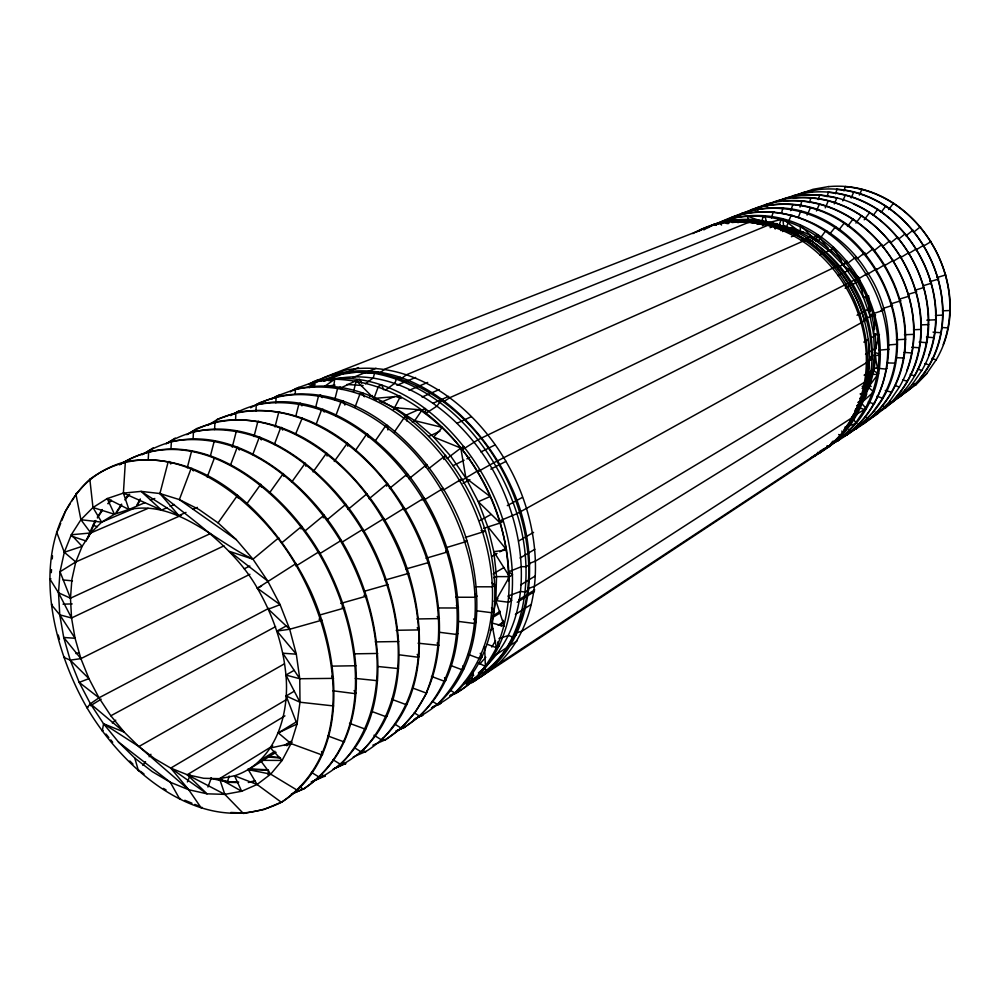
<?xml version="1.0" encoding="UTF-8"?>
<svg xmlns="http://www.w3.org/2000/svg" width="1000" height="1000" viewBox="0 0 1000 1000"><rect width="100%" height="100%" fill="white"/><g stroke="black" fill="none" stroke-linecap="round" stroke-linejoin="round"><path stroke-width="1.5" d="M120.35 464.438C195.25 417.163 281.663 488.2 319.037 551.75C360.087 620.988 382.337 736.312 304.025 788.688L291.975 793.975M767.312 206.838L767.688 203.8L751.513 209.662L746.263 212.725M311.788 781.838C405.062 741.188 384.738 611.075 341.287 540.363C303.812 476.425 216.75 407 142.088 454.8M757.75 210.725L758.438 207.362C879.862 177.1 964.125 362.038 855.325 429.312L855.938 428.913L849.038 432.188M333.837 768.85C425.25 727.525 406.175 599.587 362.925 529.275C325.712 466.15 241.038 399.087 166.688 443.375M738.05 222.763L738.075 219.8M727.975 223.825L728.025 219.312C857.35 185.138 944.538 389.888 820.037 451.05M396.175 731.175L404.525 727.25C481.238 677.663 465.238 565.8 424.15 498.025C387.287 435.425 303.7 373.288 230.725 415.637M449.85 696.062C470.863 686.663 486.163 667.9 496.413 647.738L491.75 623.013L495.838 600.612L496.538 576.613L493.812 551.663L487.675 526.462L478.3 501.712L465.913 478.113L450.887 456.35L433.663 437.038L414.712 420.675L394.613 407.7L379.438 400.9M508.45 580.875C509.038 514.038 474.3 447.35 419.312 409.375M466.438 685.113C539.212 649.887 541.8 550.45 510.737 485.6C481.025 419.812 409.963 354.087 332.688 374.7L332.537 379.1L330.163 381M314.125 386.475L314.288 381.938C392.35 362.062 463.212 428.663 493.25 494.875C523.275 558.913 523.387 653.8 455.425 693.612M295.25 393.975L295.425 389.35C374.288 370.3 444.938 437.75 475.3 504.4C505.85 570.15 507.025 672.45 431.463 707.887M275.85 402.837L276.087 396.95C355.763 378.8 426.15 447.088 456.85 514.188C487.425 580.125 489.913 683.375 414.038 719.388M255.975 410.975L256.25 404.738L257.7 404.175M235.613 419.038L235.9 412.85L236.688 412.5C317.725 397.938 387.238 466.175 418.387 534.587C448.488 599.637 453.375 696.388 385.575 739.688L384.837 740.125L382.475 738.312M214.6 429.562L214.963 422.137L215.775 421.788C297.325 407.5 366.637 476.662 398.025 545.288C427.612 610.6 434.675 708.85 365.238 751.9L362.837 750.075M193.075 439.212L193.463 431.675L194.3 431.312M170.95 449.125L171.375 441.475L172.237 441.1M148.225 459.312L148.688 451.55L149.562 451.15M278.75 537.775L252.975 559.188C213.263 540.413 177.037 500.062 128.912 509.487L123.4 493.1L125.35 461.9L126.25 461.5C209.975 447.938 278.137 522.288 310.688 591.213C340.163 656.875 351.763 756.712 282.213 801.8L281.375 802.3C204.188 840.6 124.213 771.075 87 707.8C48.562 640.763 26.538 538.75 89.838 479.275C165.075 423.875 257.175 498.113 295.262 563.938C336.225 633.4 359.9 749.338 281.375 802.3L257.075 784.488L234.537 775.788L219.537 778.675L203.65 778.288L187.25 774.725L170.75 768.1L154.512 758.612L138.887 746.538L103.575 723.775L90.388 703.75L79.2 682.387L70.237 660.138L63.712 637.463L59.763 614.837L58.513 592.775L60.025 571.75L64.3 552.263L71.3 534.763L80.913 519.712L92.975 507.525L107.238 498.562L123.4 493.1L141.1 491.388L159.913 493.537L179.363 499.588L198.925 509.438L218.075 522.888L236.262 539.612L252.975 559.188L267.725 581.062L280.087 604.65L289.7 629.25L296.312 654.175L299.762 678.737L299.988 702.225L297.013 724.038L290.988 743.6L282.113 760.438L270.7 774.163L257.075 784.488L241.65 791.263L224.825 794.362L207.037 793.825L188.713 789.737L170.3 782.262L152.2 771.612L134.8 758.088L118.475 742.025L103.575 723.775L102.263 730.987L103.112 730.525M51.3 572.638L51.513 569.587M52.263 558.875L52.475 555.812M201.975 807.3L201.137 807.8L188.713 789.737L138.887 746.538L124.225 732.138L110.838 715.775L98.987 697.812L88.938 678.625L80.9 658.637L75.062 638.275L71.55 617.975L70.475 598.2L71.888 579.375L75.788 561.95L82.125 546.35L90.787 532.962L101.638 522.15L114.438 514.25L128.912 509.487L144.713 502.762M268.125 774.75L268.5 770.288L247.7 769.325M732 222.525C758.413 219.7 785.337 226.725 807.6 241.1L811.875 240.925L815.825 235.475L817.513 234.725L830.512 251.975L843.55 265.438L859.1 277.65L863.512 297.65L869.875 315.512L875.425 314.9L873.575 333.9L874.538 352.325L878.475 373.638L868.3 387.3L861.325 402.925L852.875 415.538M828.1 248L818.525 240.65L815.9 240.763L800.113 232.075L800.588 225.438L815.9 240.763L830.512 251.975L833.2 246.737L843.55 265.438L854.65 280.8L863.512 297.65L868.6 295.725L869.875 315.512L873.575 333.9L879.4 334.625L874.538 352.325L872.763 370.288L868.3 387.3L873.675 391.863L861.325 402.925L866.175 408.587L864.587 409.613L854.6 424.45L842.438 437.038L838.688 434.5M875.562 356.138C874.675 372.587 869.613 388.738 861.325 402.925M833.388 443.025C894.575 412.4 903.337 326.675 867.925 273.188C838.85 223.663 770.962 193.938 718.05 223.525M842.362 437.1L847.463 434.513C963.175 360.438 858.425 162.325 732.038 217.262M894.95 385.462L899.338 387.088C948.688 302.45 865.662 178.538 767.325 203.912M883.062 406.175L885.763 407.587C972.1 332.35 887.7 171.788 776.712 200.912L761.062 206.6M904.837 390C966.787 314.938 899.45 186.625 802.387 195.113M917.537 368.9L921.8 370.487C966.45 294.75 900 184.088 811.275 192.237M895.362 399.775L908.188 390.588C986.65 323.1 921.388 179.613 820 189.412M931.95 358.338L936.125 359.9C979.975 286.188 915.037 178.375 828.587 186.637M472.912 671.312L471.6 681.825L464.15 683.162M170.787 464L169.062 461.463L168.162 461.875L159.913 493.537C194.875 522.2 234.5 547.938 257.362 588.237C272.8 614.8 283.125 644.375 285.925 675.05C289.688 714.163 275.6 762.35 234.537 775.788L241.65 791.263L219.537 778.675L272.725 745.863M333.65 386.938L334.725 379.212C456.887 382.8 542.612 539.038 496.413 647.738L487.125 644.237M334.725 399.862L337.663 388.162L340.412 387.062L341.788 389.5M353.537 391.65L356.287 380.65L359.637 379.3L361.712 383.05M843.938 190.938L845.337 186.513M295.912 415.775L298.95 403.787L300.387 403.212L301.95 405.863M315.525 407.9L318.55 395.875L320.662 395.025L322.175 397.65M818.275 199.575L819.737 195.037L836.875 197.987L834.275 203.912M826.988 196.65L828.425 192.15M835.537 193.775L836.95 189.3M275.012 426.925L278.8 412.025L279.587 411.662M800.025 207.1L801.9 200.963M809.425 202.562L810.9 197.975M232.237 447.163L236.35 431.15L237.175 430.775M254 436.562L257.863 421.45L258.663 421.087M781.538 213.175L782.7 208.637L783.7 208.238M790.725 210.662L792.875 204.537M210.438 455.875L214.25 441.1L215.1 440.725M771.612 217.913L772.987 212.55L774.362 212M187.262 467.825L191.525 451.337L192.4 450.95M309.125 386.825L324.525 377.25L714.087 224.788L731.45 221.863L752.613 222.237L753.037 220.6L755.188 219.737C814.6 226.438 864 277.587 871.1 336.587C877.075 382.812 857.775 435.412 813.512 455.875M464.3 683.012C510.875 664.712 530.763 610.675 528.675 563.775L535.588 561.013L866.5 362.725L867.962 360.825L871.675 359.625C872.375 312.062 847.788 265.225 808.188 238.85L807.6 241.1C873.337 282.562 894.062 388.675 833.225 443.125L835.188 441.825M887.05 368.338L885.812 369.1L874.388 367.912L872.763 370.288L878.475 373.638L876.9 374.613L870.275 373.913C866.625 394.575 856.325 413.038 843.988 429.712M815.9 240.763L817.513 234.725M906.737 370.838C935.863 292.538 869.575 194.488 784.15 201.012M928.988 354.85C954.85 285.05 903.037 198.787 828.1 192.25M943.188 344.65C968.65 276.737 918.037 192.7 845.025 186.625M301.012 528.95L301.762 526.3L282.013 542.625M207.95 787.013L211.35 777.85M227.475 781.737L229.15 776.025M323.288 517.812L324.137 515.138L304.637 531.25M501.087 626.213L503.225 620.337M274.312 444.588L280.637 427.775L281.438 427.413L282.712 430.1M295.538 434.225L302.325 417.863M316.062 424.475L321.55 409.85L322.975 409.263L324.2 412.013M335.812 415.675L341 401.812L343.1 400.95L344.862 405.062M355.15 406.825L359.963 393.975L362.688 392.85L364.325 396.8M207.2 477.05L214.375 458.05L215.25 457.65M230.55 464.963L237.075 447.688L237.925 447.287L239.312 450.025M252.738 454.637L259.15 437.6L259.975 437.212L261.312 439.925M825.263 207.862L828.238 200.987M842.788 200.912L845.362 195.05M851.15 197.975L853.688 192.162M859.362 195.075L861.875 189.312M798.375 217.213L800.487 211.812L801.488 211.4M807.075 215.113L810.55 207.65M816.438 210.987L819.45 204.037M58.038 530.163L60.725 523.325M61.812 520.588L65.575 511.025L70.35 503.438M386.562 486.163L387.625 483.462L369.087 498.762M795.688 232.013L778.737 225.912L773.587 225.662L773.312 223.05L771.188 223.925L770.562 225.525L749.463 222.05L384.85 369.137L379.263 373.35L358.1 372L338.025 374.712L319.525 381.325M88.138 537.888L95.812 520.513M187.387 781.95L190.25 775.05M136.675 505.363L140.287 498.925M406.438 476.425L407.525 473.825L389.45 488.5M137.5 504.988L140.287 499.787M425.725 467.05L426.863 464.475L409 478.738M464.875 683.737L481.45 676.4L815.863 455.4C913.375 395.288 861.425 231.713 752.613 222.237M910.138 374.325L914.438 375.925C948.5 314.962 916.4 231.312 853.375 203.962M443.787 459.462L445.688 455.363L429.038 468.387M491.75 623.013L504.275 626.175L495.838 600.612L509.538 576.625L512.587 574.788L508.738 571.737L521.375 566.688L526.112 566.688L529.688 564.55L528.675 563.775C524.338 478.713 465.975 390.875 379.263 373.35L378.387 371.737L374.462 373.325L353.025 371.95L332.688 374.7M491.8 647.062L495.538 640.688M833.112 441.025L830.075 446L828.45 447.075M71.95 500.9C83.612 480.95 104.062 467.225 126.25 461.5M831.912 442.238L829.95 445.288L497.525 664.712L481.45 676.4L475.238 678.162L475.55 680.3L467.25 683.975M94.938 520.925L86.163 541L71.825 536.263M97.375 517.137L102.263 509.575M97.438 518L102.325 510.438M115.85 512.925L121.613 504.125M116.7 512.525L121.638 504.988M124.925 499.95L129.637 494.375M866.838 393.938L858.088 407.1L854.862 410.45M854.825 412.413L863.138 400M849.9 420.312L858.55 407.4L864.587 409.613C913.725 322.163 829.513 194.475 728.025 219.312M889.525 401.512L899.338 387.088M218.075 522.888L237.562 495.288L238.263 498.125M246.675 503.988L260.763 484.275L261.4 487.088M269.425 493L283.325 473.55L283.888 476.362M291.55 482.312L305.262 463.137L305.812 466.2M870.275 373.913L867.638 377.775L862.95 395.688L855.612 412.137L857.412 414.25L855.475 415.513L853.888 414.925M912.288 384.4L921.8 370.487M919.613 378.888C975.35 311.15 923.1 195.837 836.637 189.412M313.075 471.912L326.6 453L327.088 456.05M334.25 461.475L347.375 443.125L347.8 446.175M355.325 450.625L366.275 434.712L367.663 434.087L368.025 437M375.25 440.95L385.363 426.25L387.413 425.337L387.9 429.975M394.4 431.887L403.963 418L406.637 416.825L407.013 421.15M412.275 422.275L414.712 420.675L422.088 409.975L425.35 408.525L425.7 413.488L437.075 406.037L439.762 402.137L443.575 400.45L443.65 401.737L449.862 397.663L802.675 241.3L805.088 241.2L808.188 238.85M142.863 765.387L145.55 761.688M149.125 756.75L150.912 754.275M829.438 234.35L835.65 226.688M838.688 230.175L844.475 222.775M847.5 226.438L853.125 218.988M855.925 223.075L861.5 215.7M864.212 219.788L869.725 212.475M873.2 215.362L877.812 209.3M881.175 212.188L885.738 206.188M888.662 209.562L893.538 203.125M268.938 608.25L98.987 697.812L90.388 703.75L87 707.8L87.863 707.35M774.975 228.8L779.65 224.4M843.55 265.438L847.188 261.175L840.25 266.275L836.762 267.162L838.1 265.575L478.113 439.688L462.488 449.65L464 446.5L460.812 448.05L447.025 458.587M775.325 228.675L777.312 226.35L773.475 223.825M780.713 230.588L784.625 226.025M863.05 254.737L864.875 252.625L856.912 258.788M332.85 759.65L340.7 764.475C398.537 703.713 379.263 606.562 340.45 540.788C305.763 483.688 242.787 428.6 171.375 441.475M354.988 748.062L361.425 752.038C419.237 691.912 400.875 595.138 362.113 529.7C327.575 472.8 264.438 418.562 193.463 431.675M374 735.212L381.587 739.938C446.65 672.05 417.137 561.3 366.238 494.137C327.175 441.8 249.638 395.275 186.825 434.7M432.35 701.263L437.35 704.438C501.575 639.138 475.213 530.775 424.85 465.438C386.475 414.738 312.062 372.062 250.637 407.8M479.75 664.038L485.812 657.25M450.775 690.487L454.688 692.987C511.275 636.525 497.262 543.112 459.325 480.2C425.975 425.1 363.325 375.562 295.425 389.35M478.338 672.962C540.45 622.775 527.013 526.462 490.012 465.112C457.575 411.337 394.025 362.812 328.312 380.6M856.725 407.887L859.85 404.637M855.675 409.162L858.875 405.825M849.025 429.4L851.488 431.062C939.963 352.887 852.812 186.55 738.125 215.35L739.525 214.788M866.525 417.688L869.087 419.438C956.712 342.575 870.888 178.8 757.763 207.625M875.2 412.113L877.613 413.762L889.825 401.287M885.462 407.812C966.012 337.25 898.175 189 793.35 198.038M905.125 389.787L893.462 401.75L877.087 412.863M912.575 384.188L901.038 396.012L884.837 407M913 383.3L915.512 385.037L926.812 373.475L936.125 359.9M915.512 385.037L927.087 373.275M308.975 387.325L314.288 381.938L334.725 379.212L324.9 386.188M108.175 503.212L111.225 500.138M108.025 503.825L111.088 500.763M128.787 494.775L125.712 497.837L126.562 497.438M422.1 499.925L424.15 498.025L404.312 510.188M441.138 490.288L443.288 488.325L424.05 500.05M459 481.5L461.912 478.888L443.812 489.837M326.625 520.188L345.887 504.288M348.025 509.438L367.038 493.738M770.138 227.7L774.875 223.762M771.675 226.6L775.225 223.637M112.312 723L115.763 720.175M847.987 263.05L856.112 256.863M865.962 254.375L873.487 248.463M874.488 250.338L881.9 244.412M882.55 246.612L889.9 240.738M890.475 242.95L897.75 237.138M898.25 239.363L905.475 233.6M905.888 235.837L913.05 230.125M913.4 232.375L920.487 226.713M872.225 417.3L885.763 407.587M902.825 394.137L915.788 384.837M877.613 413.762L863.925 423.575L857.062 426.825M365.375 383.837L373.338 377.825L374.462 373.325C444.55 386.65 496.037 448.125 516.95 513.688C535.388 571.512 528.337 648.337 471.975 682.663L468.663 680.025L465.825 680.837M907.237 381.25L902.613 379.85M929.3 364.95L924.812 363.575M384.837 740.125L401.975 727.7M472.3 677.375L464.613 681.825M403.225 728.112L420.875 715.312M385.363 390.125L394.812 383.275L396.463 378.875L400.35 377.275L400.95 378.825L406.763 374.625L767.65 225.387C845.662 246.675 891.075 345.65 852.225 417.6L522.263 631.013L515.575 633.175L516.413 634.8L512.863 637.1L508.512 635.462L499 638.538M860.188 393.988L865.05 393.288L860.487 393.762M846.525 435.125L861.3 424.588M865.512 274.887L867.925 273.188L856.612 279.988L854.65 280.8L859.1 277.65L494.012 462.638L477.75 471.725L480.05 469.7L476.887 471.3L461.975 480.25M319.012 619.125L321.95 620.163L289.7 629.25L268.35 609.188L280.087 604.65L257.362 588.237L296.137 563.475M911.8 352.975L904.087 352.388M919.312 347.775L911.675 347.2M926.688 342.675L919.125 342.1M933.925 337.675L926.438 337.1M941.05 332.75L933.025 332.113M948.037 327.912L941.625 327.45M437.35 704.438L439.263 703.175M454.688 692.987L457.175 691.35M474.637 679.825L471.6 681.825L467.762 679.375M842.438 437.038L844.05 435.975L841.825 431.037M851.488 431.062L852.75 430.238M421.062 716.325L422.975 715.05L415.962 718.112M438.45 704.825L440.95 703.175L432.575 706.85M837.575 441.05L838.838 440.2L833.263 442.85M913.775 334.35L904.438 334.75M921.287 329.4L913.525 329.762M928.662 324.55L920.975 324.9M935.9 319.775L926.812 320.163M943.012 315.1L935.462 315.45M950 310.5L942.525 310.837M495.075 655.263L517.275 640.788M496.413 647.738L499.438 645.775L497.55 641.963M874.775 403.025L873.525 403.825L868.325 401.912M883.213 397.562L872.412 412.788L860.375 425.2L857.938 423.55M891.513 392.2L885.238 390.475M119.475 464.825C194.387 417.55 280.8 488.65 318.175 552.2C359.225 621.438 381.525 736.787 303.212 789.188L299.587 786.513M144.225 453.6L153.25 447.812M166.213 443.837L175.275 438.062M187.625 434.338L196.713 428.562L215.775 421.788M207.7 425.438L217.6 419.312L236.688 412.5M233.475 414.237L238.675 410.962M255.375 405.325L259.262 402.875L278.212 396.112M490.3 630.237L492.938 628.575M498.212 625.237L503.5 621.912M515.375 614.425L531.213 604.438M271.363 399.338L276.537 396.1L298.2 388.25M275.45 397.438L279.325 395M290.312 391.887L295.475 388.663L317.675 380.6M293.725 390.538L298.875 387.325M308.812 384.613L313.95 381.413L336.662 373.137L338.025 374.712L343.212 370.562C419.4 355.35 487.575 417.05 516.763 482.4C542.65 540.037 546.3 617.85 497.525 664.712L491.138 666.575L491.662 668.587L488.088 670.938L484.387 668.55M311.525 383.837L317.95 379.837M181.513 515.188L75.788 561.95L60.025 571.75L70.475 598.2L210.637 533.488M295.975 566.013L319.037 551.75M319.812 553.625L341.287 540.363M341.712 542.375L362.925 529.275M363.3 531.263L383.975 518.5M257.075 784.488L248.275 769.638L276.1 752.312M286.688 745.725L291.988 742.425M492.05 617.925L499.988 612.987M517.212 602.263L534.438 591.55M863 387.075L870.95 382.137M309.363 387.625L314.45 384.475M311.725 387.175L314.237 385.613M384.025 520.625L404.45 508.013M298.363 789.875L297.512 790.387L270.7 774.163L260.363 760.312L274.95 751.25M284.225 745.487L290.85 741.375M492.325 616.213L500.288 611.275M518.837 599.75L534.75 589.875M862.15 386.5L871.425 380.737M457.9 633.675L456.587 634.475L438.9 632.212M895.462 363.137L887.225 362.925M903.725 358.025L895.925 357.625M90.512 705.713L101.137 699.188M867.925 274.012L876.6 268.8M876.888 269.462L885.1 264.488M885.288 265.225L893.425 260.275M893.2 261.288L901.263 256.375M900.975 257.413L908.962 252.55M908.612 253.6L916.525 248.787M916.1 249.862L923.95 245.087M923.462 246.188L931.237 241.462M321.5 751.513L322.6 754.35L321.737 754.862L290.988 743.6L278.3 732.9L296.95 721.513M493.988 601.188L497.987 598.75M520.612 584.938L535.262 575.988M864.112 375.175L874.762 368.675M286.137 699.762L170.75 768.1L207.037 793.825L187.25 774.725L284.938 715.888M365.238 751.9L366 751.45L353.288 756.938M889 349.25L879.05 350.188M897.425 344.2L889.062 344.913M905.7 339.237L896.312 339.8M320.225 776.75L319.4 777.25L311.413 772.375M340.7 764.475L341.5 763.988M361.425 752.038L362.2 751.562M381.587 739.938L382.35 739.475M282.213 801.8L264.012 809.525L243.388 813.487L224.825 794.362L187.25 774.725M344.625 741.312L343.8 741.8L327.8 735.925M366.05 728.625L365.25 729.112L349.487 723.3M386.9 716.3L386.112 716.762L372 711.538M407.175 704.287L406.413 704.737L391.788 699.312M426.925 692.6L415.15 712.35L401.225 728.15L394.663 724.038M278.3 732.9L297.013 724.038L286.175 695.975L294.237 691.213M493.188 573.875L503.938 567.537M520.062 558.025L534.85 549.3M865.525 354.275L876.275 347.938M692.85 233.6C711.7 223 733.575 217.913 755.188 219.737L755.913 222.425L778.737 225.912L781.137 219.812L782.875 219.1L800.113 232.075C774.163 222.087 745.2 216.725 717.75 223.35M697.45 231.625L701.488 229.262M699.663 230.75L703.7 228.388L719.938 222.5L721.513 225.087M703.825 229.887L711.862 225.188L729.825 218.612L748.675 222.575M708.312 227.613L713.662 224.475L716.575 224.638M718.138 223.75L723.462 220.625M726.737 220.362L733.088 216.85M736.587 216.488L741.862 213.412L758.438 207.362M738.587 215.45L742.537 213.137M746.637 212.6L751.875 209.55M866.175 408.587L852.038 416.8L856.2 423.413L844.938 427.163M909.125 296.188L900.037 298.938M916.737 291.775L907.725 294.488M924.2 287.438L915.275 290.138M931.538 283.175L924.125 285.438M938.75 279L929.975 281.65M945.825 274.887L937.138 277.512M180.512 798.5L179.675 798.988L170.3 782.262L118.475 742.025M333.612 705.95L299.988 702.225L285.925 675.05L294.05 670.375M491.637 556.538L497.05 553.413M499.762 551.85L505.175 548.737M518.713 540.938L533.6 532.362M863.825 342.113L867.887 339.775M870.588 338.212L876.012 335.087M377.488 680.7L355.262 678.413M398.525 668.587L378.113 666.525M762.275 225.75L766.325 223.512M138.887 746.538L284.163 663.975M355.913 665.738L331.688 666.137M377.663 653.45L353.762 653.85M398.812 641.513L375.238 641.9M139.288 770.325L138.438 770.8L134.8 758.088M483.625 528.35L500.15 523L503.237 521.275L499.825 520.8L516.95 513.688L866.6 319.788L864.538 320.012L867.288 317.7L875.425 314.9M892.613 305.375L883 308.425M900.962 300.738L891.812 303.562M331.637 676.225L333.537 678.363L299.762 678.737L282.812 653.213L296.312 654.175L276.913 631.05L286.512 625.825M479.875 520.562L490.85 514.587M507.312 505.625L522.388 497.413M857.025 315.25L869.362 308.538M110.838 715.775L275.613 626.625M387.975 584.55L363.963 591.388M408.787 573.325L385.075 580.075M429.038 562.413L405.925 569M257.362 588.237L261.525 586.112M463.025 483.288L469.963 479.75M490.812 469.113L506.1 461.312M845.163 288.288L859.05 281.2M64.538 656.875L63.675 657.312L70.237 660.138L88.938 678.625L79.2 682.387L98.987 697.812M70.237 660.138L80.9 658.637L249.938 574.275M244.262 568.787L249.862 566.013M452.9 465.763L464.1 460.238M466.9 458.85L469.7 457.463M480.9 451.938L494.9 445.025M837.962 275.637L842.163 273.562M844.963 272.175L850.562 269.413M52.362 604.388L51.487 604.812L59.763 614.837L75.062 638.275L63.712 637.463L80.9 658.637M857.175 405.513L859.725 404.275M856.862 405.737L859.425 404.5M50.875 578.763L50 579.175L58.513 592.775L71.55 617.975L224 545.837M841.912 437.137L847.463 434.513M823.062 449.312L830.075 446L827.013 445.788M816.912 453.9L821.137 451.9L819.163 453.212L818.012 452.225L815.863 455.4L810.675 457.837M341.225 387.725L356.287 380.65L373.925 398.425L376.675 399.663M428.663 436.463L439.988 431.2M457 423.3L471.163 416.725M819.75 254.9L829.675 250.287M57.5 531.525L56.612 531.938L64.3 552.263L75.788 561.95M76.725 493.312L75.825 493.713L80.913 519.712L90.787 532.962L148.112 508.35M90.738 478.875L89.838 479.275L92.975 507.525L101.638 522.15L133.225 508.7M826.663 230.662L825.337 231.25L818.525 240.65C797.45 224.525 770.1 226.675 747.025 215.688L750.125 222.887M167.25 507.612L161.525 510.087L141.1 491.388L178.85 515.575L185.987 512.413M193.125 509.263L197.4 507.375M404.363 415.925L418.638 409.613M432.912 403.312L448.612 396.375M801.162 240.6L811.15 236.188M450.125 695.263L458.475 691.587M170.113 506.362L174.412 504.5M393.425 409.462L397.713 407.587M422.05 397.038L439.225 389.575M791.375 236.762L802.825 231.788M396.075 730.925L404.525 727.25M372.85 745.2L385.575 739.688M333.2 768.988L345.9 763.538L345.112 764L342.663 762.15M311.175 781.963L325.25 775.938L324.45 776.425L321.95 774.55M291.388 794.075L304.025 788.688M150.463 500.325L154.775 498.488M381.725 401.975L394.65 396.475M409.012 390.375L427.688 382.425M782.475 231.55L792.525 227.275M369.55 396.712L372.425 395.513M396.9 385.275L415.625 377.45M792.262 215.212L790.9 215.775L786.775 226.287L783.6 226.137L782.875 219.1L766.787 223.062L764.862 215.837L763.112 216.537L761.513 222.75L752.2 222.65M331.175 386.25L334.075 385.087M352.887 377.55L376.05 368.275M493.825 577.7L496.538 576.613L509.538 576.625L493.812 551.663L506.662 549.95L487.675 526.462M309.3 387.05L315.087 384.762M323.775 381.325L358.537 367.587M749.062 211.05L748.037 211.45C847.913 186.588 931.2 312.062 882.3 398.15L876.975 396.188M507.962 596.112L520.525 591.45L525.212 592.05L528.775 589.85L527.788 588.763L534.65 586.225L864.587 382.225L866.075 380.037L867.812 380.225L869.75 379.025L867.638 377.775L869.5 358.85L868.462 339.425M770.45 203.588L786.287 197.85L802.725 195L819.737 195.037M779.688 200.625L795.35 194.963L811.612 192.125M788.763 197.725L804.25 192.113L820.337 189.3M797.675 194.862L813 189.312L828.913 186.525M216.812 419.663C279.837 391.425 348.787 434.05 386.85 483.85C430.85 541.975 454.875 623.038 426.188 693.037L413.2 688.213M64.3 552.263L82.125 546.35L71.3 534.763L90.787 532.962M874.388 313.263L884.1 310.087L881.087 310.438M75.95 653.575L78.8 652.75M859.825 398.325L866.05 396.438M857.825 402.4L862.312 401.138M465.275 537.45L485.45 531.15L481.05 530.462M446.7 547.5L467.163 541.287L464.412 540.812M426.037 558.25L448.375 551.7L445.65 551.175M340.788 603.413L366.587 596.087L363.95 595.325M319.938 614.963L344.588 607.962L342 607.137M290.988 743.6L270.475 747.975L282.113 760.438L260.363 760.312M249.15 782.038L254.812 780.962M248.312 782.513L255.4 781.188M726.287 223.487L729.15 223.012M757.013 224.275L761.6 223.512L777.425 223.675M762.1 223.938L765.05 223.45M276.913 631.05L289.7 629.25M326.037 386.3L335.037 385.125M256.25 404.738C336.438 390.012 405.763 457.062 436.562 524.95C463.45 584.987 470 666.35 419.575 716.162L414.288 712.837M862.05 388.338L869.513 387.525M63.025 604.138L72.15 603.925M475.675 586.8L492.537 586.812L495.037 585.3L491.725 582.587M455.763 597.238L475.087 597.263L477.013 596.112L474.663 594.125M437.863 607.962L457.175 607.987L458.488 607.212L456.312 605.3M416.85 618.975L439.412 618.587L437.175 616.55M396.138 630.288L419.387 629.9L417.175 627.788M751.637 222.9L770.238 223.263M763.1 223.588L767.387 223.637M770.25 223.663L777.387 223.75M279.825 757.513L268.062 756.525M280.525 757.987L267.275 756.988M267.812 769.788L248.512 768.863M238.762 782.075L229.8 781.85L215.6 778.775M237.938 782.562L228.962 782.337L210.512 778.325M230.825 812.475L244.225 812.975M714.087 224.788L716.513 224.887M346.95 384.45L363.1 385.55M422.088 409.975L394.613 407.7L400.575 396.163L373.925 398.425L378.438 386.325L381.763 384.95L383.7 389.775M63.2 579.963L72.438 580.862M80.913 519.712L101.638 522.15M495.838 600.612L508.713 602.263L511.75 600.375L508.913 597.175M476.587 610.775L491.788 612.725L494.275 611.175L491.475 607.938M458.188 621.388L474.412 623.462L476.337 622.275L473.562 618.975M418.062 643.2L438.913 645.35L437.075 643.012M398.862 654.775L418.225 657.25L419 656.812L417.163 654.412M332.863 690.775L355.025 693.625L355.863 693.138L354.087 690.575M248.275 769.638L270.7 774.163M414.712 420.675L442.362 427.413L433.663 437.038L460.812 448.05L465.913 478.113L490.125 496.525L478.3 501.712L500.15 523M59.763 614.837L71.55 617.975M285.925 675.05L299.762 678.737M92.975 507.525L114.438 514.25L107.238 498.562L128.912 509.487M93.088 525.275L97.325 526.675M252.975 559.188L229.425 551.362L267.725 581.062M874.538 352.325L880.413 354.387L878.825 355.337L872.1 355.487L869.5 358.85L871.675 359.625M771.188 223.925C816.787 236.737 851.912 275.875 864.638 320.875M431.463 676.438L444.513 681.3L445.812 680.462L444.525 677.688M450.625 665.475L462.25 669.825L464.162 668.6L462.875 665.875M468.25 654.4L479.55 658.637L482.038 657.038L480.213 653.288M103.575 723.775L124.225 732.138L90.388 703.75M184.812 800.263L191.962 803.2M194.825 804.375L199.112 806.137M396.825 396.6L401.037 398.475M123.4 493.1L161.525 510.087M58.513 592.775L70.475 598.2M286.175 695.975L299.988 702.225M477.95 662.675L485.4 666.438L484.588 646.325M867.15 384.188L871.162 386.45M163.412 788.4L166.05 789.95M236.262 539.612L179.363 499.588L191.025 468.725L191.938 468.312L193.337 470.887M830.5 249.838L841.438 260.487M140.475 771.25L144.037 774.025M129.825 761L132.975 764.112M159.913 493.537L178.85 515.575M170.75 768.1L188.713 789.737M105.988 734.05L108.863 737.575M110.787 739.925L112.7 742.275M848.438 268.675L856.612 279.988L862.412 291.025M729.825 218.612L731.925 222.087M865.312 296.537L870.525 311.163M219.537 778.675L224.825 794.362M58.225 634.987L59.488 639.362M472.675 671.963L473.663 675.888M871.562 314.088L874.6 329.137M875.275 333.663L876.062 348.75M864.762 393.5L864.95 397.863"/></g></svg>
